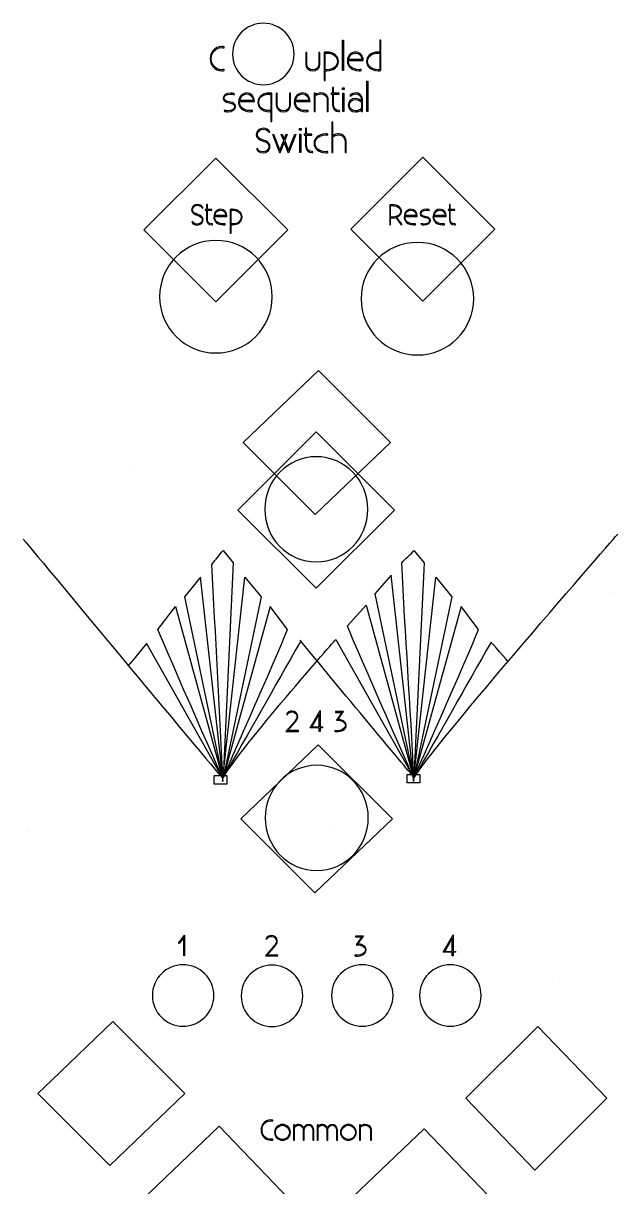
# Model space of a CAD drawing. Extents: x -275 to 84, y -910 to 400.
# Drawn here: x 54.2 to 83.7, y 342.2 to 400 of the extents above; entities that cross this region are included whole.
import ezdxf

# ---------------------------------------------------------------- set-up
doc = ezdxf.new("R2010")
doc.units = 0
doc.layers.add('R_U_00E9TEG_15', color=7, linetype='CONTINUOUS')

# ---------------------------------------------------------------- blocks, each defined once
blk = doc.blocks.new('BLOCK_5')
at = {"layer": 'R_U_00E9TEG_15', "color": 7}
for points in [[(70.107, 399.123), (70.107, 397.613), (70.057, 397.613), (70.057, 399.123), (70.107, 399.123)], [(70.061, 396.766), (70.145, 396.766), (70.145, 396.681), (70.061, 396.681), (70.061, 396.766)], [(71.309, 397.092), (71.309, 395.582), (71.259, 395.582), (71.259, 397.092), (71.309, 397.092)], [(70.128, 396.488), (70.128, 395.582), (70.078, 395.582), (70.078, 396.488), (70.128, 396.488)], [(67.071, 394.466), (67.171, 394.208), (67.27, 394.466), (67.318, 394.449), (67.198, 394.138), (67.383, 393.657), (67.696, 394.466), (67.744, 394.449), (67.383, 393.518), (67.171, 394.069), (66.958, 393.518), (66.598, 394.449), (66.645, 394.466), (66.958, 393.657), (67.144, 394.138), (67.023, 394.449), (67.071, 394.466)], [(67.931, 394.735), (68.015, 394.735), (68.015, 394.651), (67.931, 394.651), (67.931, 394.735)], [(67.999, 394.458), (67.999, 393.552), (67.948, 393.552), (67.948, 394.458), (67.999, 394.458)]]:
    blk.add_lwpolyline(points, dxfattribs=at)
for points, knots in [([(71.958, 399.123), (71.958, 399.123), (71.958, 397.613), (71.958, 397.613), (71.914, 397.61), (71.865, 397.608), (71.827, 397.608), (71.445, 397.608), (71.255, 397.838), (71.255, 398.069), (71.255, 398.303), (71.445, 398.533), (71.829, 398.533), (71.855, 398.533), (71.878, 398.531), (71.907, 398.529), (71.907, 398.529), (71.907, 399.123), (71.907, 399.123), (71.907, 399.123), (71.958, 399.123), (71.958, 399.123)], [0, 0, 0, 0, 1, 1, 1, 2, 2, 2, 3, 3, 3, 4, 4, 4, 5, 5, 5, 6, 6, 6, 7, 7, 7, 7]), ([(64.199, 397.613), (64.162, 397.61), (64.109, 397.608), (64.074, 397.608), (63.692, 397.608), (63.501, 397.906), (63.501, 398.205), (63.501, 398.506), (63.692, 398.803), (64.076, 398.803), (64.111, 398.803), (64.162, 398.801), (64.199, 398.798), (64.199, 398.798), (64.196, 398.747), (64.196, 398.747), (64.159, 398.751), (64.108, 398.752), (64.076, 398.752), (63.726, 398.752), (63.552, 398.479), (63.552, 398.205), (63.552, 397.931), (63.726, 397.659), (64.074, 397.659), (64.106, 397.659), (64.159, 397.66), (64.196, 397.664), (64.196, 397.664), (64.199, 397.613), (64.199, 397.613)], [0, 0, 0, 0, 1, 1, 1, 2, 2, 2, 3, 3, 3, 4, 4, 4, 5, 5, 5, 6, 6, 6, 7, 7, 7, 8, 8, 8, 9, 9, 9, 10, 10, 10, 10]), ([(68.286, 398.519), (68.286, 398.519), (68.286, 397.939), (68.286, 397.939), (68.286, 397.765), (68.423, 397.647), (68.589, 397.647), (68.754, 397.647), (68.891, 397.765), (68.891, 397.939), (68.891, 397.939), (68.891, 398.519), (68.891, 398.519), (68.891, 398.519), (68.942, 398.519), (68.942, 398.519), (68.942, 398.519), (68.942, 397.939), (68.942, 397.939), (68.942, 397.735), (68.782, 397.596), (68.589, 397.596), (68.396, 397.596), (68.236, 397.735), (68.236, 397.939), (68.236, 397.939), (68.236, 398.519), (68.236, 398.519), (68.236, 398.519), (68.286, 398.519), (68.286, 398.519)], [0, 0, 0, 0, 1, 1, 1, 2, 2, 2, 3, 3, 3, 4, 4, 4, 5, 5, 5, 6, 6, 6, 7, 7, 7, 8, 8, 8, 9, 9, 9, 10, 10, 10, 10]), ([(69.156, 397.118), (69.156, 397.118), (69.156, 398.526), (69.156, 398.526), (69.2, 398.529), (69.249, 398.531), (69.286, 398.531), (69.668, 398.531), (69.859, 398.301), (69.859, 398.069), (69.859, 397.836), (69.668, 397.606), (69.285, 397.606), (69.259, 397.606), (69.236, 397.608), (69.207, 397.61), (69.207, 397.61), (69.207, 397.118), (69.207, 397.118), (69.207, 397.118), (69.156, 397.118), (69.156, 397.118)], [0, 0, 0, 0, 1, 1, 1, 2, 2, 2, 3, 3, 3, 4, 4, 4, 5, 5, 5, 6, 6, 6, 7, 7, 7, 7]), ([(69.207, 398.479), (69.207, 398.479), (69.207, 397.66), (69.207, 397.66), (69.234, 397.659), (69.261, 397.657), (69.285, 397.657), (69.635, 397.657), (69.809, 397.863), (69.809, 398.069), (69.809, 398.276), (69.635, 398.48), (69.286, 398.48), (69.263, 398.48), (69.236, 398.48), (69.207, 398.479)], [0, 0, 0, 0, 1, 1, 1, 2, 2, 2, 3, 3, 3, 4, 4, 4, 5, 5, 5, 5]), ([(70.983, 397.613), (70.946, 397.61), (70.909, 397.606), (70.875, 397.606), (70.5, 397.606), (70.304, 397.834), (70.304, 398.069), (70.304, 398.421), (70.552, 398.536), (70.706, 398.536), (70.946, 398.536), (71.084, 398.35), (71.084, 398.11), (71.084, 398.11), (70.356, 398.11), (70.356, 398.11), (70.354, 398.096), (70.354, 398.083), (70.354, 398.069), (70.354, 397.868), (70.523, 397.659), (70.88, 397.659), (70.912, 397.659), (70.947, 397.66), (70.983, 397.664), (70.983, 397.664), (70.983, 397.613), (70.983, 397.613)], [0, 0, 0, 0, 1, 1, 1, 2, 2, 2, 3, 3, 3, 4, 4, 4, 5, 5, 5, 6, 6, 6, 7, 7, 7, 8, 8, 8, 9, 9, 9, 9]), ([(70.361, 398.161), (70.361, 398.161), (71.03, 398.161), (71.03, 398.161), (71.03, 398.303), (70.919, 398.485), (70.706, 398.485), (70.56, 398.485), (70.396, 398.381), (70.361, 398.161)], [0, 0, 0, 0, 1, 1, 1, 2, 2, 2, 3, 3, 3, 3]), ([(71.907, 397.66), (71.907, 397.66), (71.907, 398.479), (71.907, 398.479), (71.88, 398.48), (71.853, 398.482), (71.829, 398.482), (71.479, 398.482), (71.305, 398.276), (71.305, 398.069), (71.305, 397.863), (71.479, 397.659), (71.827, 397.659), (71.851, 397.659), (71.878, 397.659), (71.907, 397.66)], [0, 0, 0, 0, 1, 1, 1, 2, 2, 2, 3, 3, 3, 4, 4, 4, 5, 5, 5, 5]), ([(69.888, 396.438), (69.888, 396.438), (69.621, 396.438), (69.621, 396.438), (69.621, 396.438), (69.621, 395.9), (69.621, 395.9), (69.621, 395.716), (69.734, 395.631), (69.879, 395.631), (69.889, 395.631), (69.903, 395.631), (69.918, 395.633), (69.918, 395.633), (69.925, 395.582), (69.925, 395.582), (69.91, 395.581), (69.893, 395.581), (69.879, 395.581), (69.707, 395.581), (69.57, 395.682), (69.57, 395.9), (69.57, 395.9), (69.57, 396.438), (69.57, 396.438), (69.57, 396.438), (69.494, 396.438), (69.494, 396.438), (69.494, 396.438), (69.494, 396.488), (69.494, 396.488), (69.494, 396.488), (69.57, 396.488), (69.57, 396.488), (69.57, 396.488), (69.57, 396.782), (69.57, 396.782), (69.57, 396.782), (69.621, 396.782), (69.621, 396.782), (69.621, 396.782), (69.621, 396.488), (69.621, 396.488), (69.621, 396.488), (69.888, 396.488), (69.888, 396.488), (69.888, 396.488), (69.888, 396.438), (69.888, 396.438)], [0, 0, 0, 0, 1, 1, 1, 2, 2, 2, 3, 3, 3, 4, 4, 4, 5, 5, 5, 6, 6, 6, 7, 7, 7, 8, 8, 8, 9, 9, 9, 10, 10, 10, 11, 11, 11, 12, 12, 12, 13, 13, 13, 14, 14, 14, 15, 15, 15, 16, 16, 16, 16]), ([(64.211, 395.653), (64.255, 395.636), (64.329, 395.621), (64.376, 395.621), (64.577, 395.621), (64.706, 395.714), (64.706, 395.833), (64.706, 395.92), (64.613, 395.981), (64.446, 396.01), (64.251, 396.042), (64.141, 396.123), (64.141, 396.238), (64.141, 396.384), (64.29, 396.5), (64.522, 396.5), (64.576, 396.5), (64.659, 396.485), (64.708, 396.465), (64.708, 396.465), (64.687, 396.417), (64.687, 396.417), (64.643, 396.434), (64.569, 396.45), (64.522, 396.45), (64.321, 396.45), (64.192, 396.357), (64.192, 396.238), (64.192, 396.15), (64.285, 396.09), (64.452, 396.061), (64.647, 396.029), (64.757, 395.948), (64.757, 395.833), (64.757, 395.687), (64.608, 395.571), (64.376, 395.571), (64.322, 395.571), (64.239, 395.586), (64.19, 395.606), (64.19, 395.606), (64.211, 395.653), (64.211, 395.653)], [0, 0, 0, 0, 1, 1, 1, 2, 2, 2, 3, 3, 3, 4, 4, 4, 5, 5, 5, 6, 6, 6, 7, 7, 7, 8, 8, 8, 9, 9, 9, 10, 10, 10, 11, 11, 11, 12, 12, 12, 13, 13, 13, 14, 14, 14, 14]), ([(65.589, 395.582), (65.552, 395.579), (65.515, 395.576), (65.481, 395.576), (65.106, 395.576), (64.91, 395.804), (64.91, 396.039), (64.91, 396.39), (65.158, 396.505), (65.312, 396.505), (65.552, 396.505), (65.691, 396.319), (65.691, 396.079), (65.691, 396.079), (64.962, 396.079), (64.962, 396.079), (64.96, 396.066), (64.96, 396.052), (64.96, 396.039), (64.96, 395.838), (65.129, 395.628), (65.486, 395.628), (65.518, 395.628), (65.554, 395.63), (65.589, 395.633), (65.589, 395.633), (65.589, 395.582), (65.589, 395.582)], [0, 0, 0, 0, 1, 1, 1, 2, 2, 2, 3, 3, 3, 4, 4, 4, 5, 5, 5, 6, 6, 6, 7, 7, 7, 8, 8, 8, 9, 9, 9, 9]), ([(64.967, 396.13), (64.967, 396.13), (65.636, 396.13), (65.636, 396.13), (65.636, 396.272), (65.525, 396.455), (65.312, 396.455), (65.167, 396.455), (65.003, 396.35), (64.967, 396.13)], [0, 0, 0, 0, 1, 1, 1, 2, 2, 2, 3, 3, 3, 3]), ([(66.513, 395.087), (66.513, 395.087), (66.513, 395.579), (66.513, 395.579), (66.484, 395.577), (66.461, 395.576), (66.435, 395.576), (66.052, 395.576), (65.861, 395.805), (65.861, 396.039), (65.861, 396.27), (66.052, 396.5), (66.434, 396.5), (66.471, 396.5), (66.52, 396.498), (66.564, 396.495), (66.564, 396.495), (66.564, 395.087), (66.564, 395.087), (66.564, 395.087), (66.513, 395.087), (66.513, 395.087)], [0, 0, 0, 0, 1, 1, 1, 2, 2, 2, 3, 3, 3, 4, 4, 4, 5, 5, 5, 6, 6, 6, 7, 7, 7, 7]), ([(65.911, 396.039), (65.911, 395.833), (66.086, 395.626), (66.435, 395.626), (66.459, 395.626), (66.486, 395.628), (66.513, 395.63), (66.513, 395.63), (66.513, 396.448), (66.513, 396.448), (66.484, 396.45), (66.457, 396.45), (66.434, 396.45), (66.086, 396.45), (65.911, 396.245), (65.911, 396.039)], [0, 0, 0, 0, 1, 1, 1, 2, 2, 2, 3, 3, 3, 4, 4, 4, 5, 5, 5, 5]), ([(66.828, 396.488), (66.828, 396.488), (66.828, 395.909), (66.828, 395.909), (66.828, 395.735), (66.965, 395.616), (67.131, 395.616), (67.297, 395.616), (67.434, 395.735), (67.434, 395.909), (67.434, 395.909), (67.434, 396.488), (67.434, 396.488), (67.434, 396.488), (67.484, 396.488), (67.484, 396.488), (67.484, 396.488), (67.484, 395.909), (67.484, 395.909), (67.484, 395.704), (67.324, 395.566), (67.131, 395.566), (66.938, 395.566), (66.778, 395.704), (66.778, 395.909), (66.778, 395.909), (66.778, 396.488), (66.778, 396.488), (66.778, 396.488), (66.828, 396.488), (66.828, 396.488)], [0, 0, 0, 0, 1, 1, 1, 2, 2, 2, 3, 3, 3, 4, 4, 4, 5, 5, 5, 6, 6, 6, 7, 7, 7, 8, 8, 8, 9, 9, 9, 10, 10, 10, 10]), ([(68.351, 395.582), (68.313, 395.579), (68.276, 395.576), (68.243, 395.576), (67.867, 395.576), (67.671, 395.804), (67.671, 396.039), (67.671, 396.39), (67.92, 396.505), (68.074, 396.505), (68.313, 396.505), (68.452, 396.319), (68.452, 396.079), (68.452, 396.079), (67.724, 396.079), (67.724, 396.079), (67.722, 396.066), (67.722, 396.052), (67.722, 396.039), (67.722, 395.838), (67.891, 395.628), (68.248, 395.628), (68.28, 395.628), (68.315, 395.63), (68.351, 395.633), (68.351, 395.633), (68.351, 395.582), (68.351, 395.582)], [0, 0, 0, 0, 1, 1, 1, 2, 2, 2, 3, 3, 3, 4, 4, 4, 5, 5, 5, 6, 6, 6, 7, 7, 7, 8, 8, 8, 9, 9, 9, 9]), ([(67.729, 396.13), (67.729, 396.13), (68.398, 396.13), (68.398, 396.13), (68.398, 396.272), (68.286, 396.455), (68.074, 396.455), (67.928, 396.455), (67.764, 396.35), (67.729, 396.13)], [0, 0, 0, 0, 1, 1, 1, 2, 2, 2, 3, 3, 3, 3]), ([(68.7, 396.488), (68.7, 396.488), (68.7, 396.414), (68.7, 396.414), (68.779, 396.473), (68.886, 396.505), (68.986, 396.505), (69.136, 396.505), (69.28, 396.429), (69.336, 396.279), (69.346, 396.252), (69.356, 396.223), (69.356, 396.16), (69.356, 396.16), (69.356, 395.582), (69.356, 395.582), (69.356, 395.582), (69.305, 395.582), (69.305, 395.582), (69.305, 395.582), (69.305, 396.16), (69.305, 396.16), (69.305, 396.353), (69.138, 396.455), (68.986, 396.455), (68.883, 396.455), (68.773, 396.417), (68.7, 396.352), (68.7, 396.352), (68.7, 395.582), (68.7, 395.582), (68.7, 395.582), (68.649, 395.582), (68.649, 395.582), (68.649, 395.582), (68.649, 396.488), (68.649, 396.488), (68.649, 396.488), (68.7, 396.488), (68.7, 396.488)], [0, 0, 0, 0, 1, 1, 1, 2, 2, 2, 3, 3, 3, 4, 4, 4, 5, 5, 5, 6, 6, 6, 7, 7, 7, 8, 8, 8, 9, 9, 9, 10, 10, 10, 11, 11, 11, 12, 12, 12, 13, 13, 13, 13]), ([(70.429, 396.38), (70.512, 396.46), (70.614, 396.505), (70.74, 396.505), (70.871, 396.505), (71.045, 396.422), (71.045, 396.159), (71.045, 396.159), (71.045, 395.582), (71.045, 395.582), (71.045, 395.582), (70.994, 395.582), (70.994, 395.582), (70.994, 395.582), (70.994, 395.67), (70.994, 395.67), (70.913, 395.596), (70.805, 395.566), (70.698, 395.566), (70.509, 395.566), (70.34, 395.696), (70.34, 395.898), (70.34, 396.101), (70.507, 396.228), (70.698, 396.228), (70.823, 396.228), (70.923, 396.179), (70.994, 396.111), (70.994, 396.111), (70.994, 396.159), (70.994, 396.159), (70.994, 396.385), (70.85, 396.455), (70.74, 396.455), (70.625, 396.455), (70.536, 396.414), (70.467, 396.346), (70.467, 396.346), (70.429, 396.38), (70.429, 396.38)], [0, 0, 0, 0, 1, 1, 1, 2, 2, 2, 3, 3, 3, 4, 4, 4, 5, 5, 5, 6, 6, 6, 7, 7, 7, 8, 8, 8, 9, 9, 9, 10, 10, 10, 11, 11, 11, 12, 12, 12, 13, 13, 13, 13]), ([(70.994, 395.745), (70.994, 395.745), (70.994, 396.039), (70.994, 396.039), (70.92, 396.13), (70.817, 396.177), (70.698, 396.177), (70.534, 396.177), (70.391, 396.071), (70.391, 395.898), (70.391, 395.726), (70.536, 395.616), (70.698, 395.616), (70.808, 395.616), (70.92, 395.653), (70.994, 395.745)], [0, 0, 0, 0, 1, 1, 1, 2, 2, 2, 3, 3, 3, 4, 4, 4, 5, 5, 5, 5]), ([(69.581, 395.061), (69.581, 395.061), (69.581, 394.385), (69.581, 394.385), (69.66, 394.443), (69.764, 394.475), (69.863, 394.475), (70.012, 394.475), (70.156, 394.404), (70.213, 394.248), (70.228, 394.209), (70.235, 394.172), (70.235, 394.13), (70.235, 394.13), (70.235, 393.552), (70.235, 393.552), (70.235, 393.552), (70.184, 393.552), (70.184, 393.552), (70.184, 393.552), (70.184, 394.127), (70.184, 394.127), (70.184, 394.165), (70.179, 394.194), (70.166, 394.23), (70.117, 394.363), (69.992, 394.424), (69.862, 394.424), (69.758, 394.424), (69.655, 394.387), (69.581, 394.321), (69.581, 394.321), (69.581, 393.552), (69.581, 393.552), (69.581, 393.552), (69.53, 393.552), (69.53, 393.552), (69.53, 393.552), (69.53, 395.061), (69.53, 395.061), (69.53, 395.061), (69.581, 395.061), (69.581, 395.061)], [0, 0, 0, 0, 1, 1, 1, 2, 2, 2, 3, 3, 3, 4, 4, 4, 5, 5, 5, 6, 6, 6, 7, 7, 7, 8, 8, 8, 9, 9, 9, 10, 10, 10, 11, 11, 11, 12, 12, 12, 13, 13, 13, 14, 14, 14, 14]), ([(65.838, 393.751), (65.888, 393.636), (65.997, 393.582), (66.118, 393.582), (66.289, 393.582), (66.419, 393.696), (66.419, 393.856), (66.419, 393.998), (66.254, 394.072), (66.118, 394.12), (65.966, 394.172), (65.784, 394.257), (65.784, 394.431), (65.784, 394.622), (65.938, 394.755), (66.135, 394.755), (66.277, 394.755), (66.406, 394.691), (66.463, 394.556), (66.463, 394.556), (66.416, 394.536), (66.416, 394.536), (66.365, 394.651), (66.257, 394.705), (66.135, 394.705), (65.965, 394.705), (65.834, 394.591), (65.834, 394.431), (65.834, 394.289), (66, 394.214), (66.135, 394.167), (66.287, 394.115), (66.47, 394.03), (66.47, 393.856), (66.47, 393.665), (66.316, 393.532), (66.118, 393.532), (65.975, 393.532), (65.848, 393.596), (65.79, 393.731), (65.79, 393.731), (65.838, 393.751), (65.838, 393.751)], [0, 0, 0, 0, 1, 1, 1, 2, 2, 2, 3, 3, 3, 4, 4, 4, 5, 5, 5, 6, 6, 6, 7, 7, 7, 8, 8, 8, 9, 9, 9, 10, 10, 10, 11, 11, 11, 12, 12, 12, 13, 13, 13, 14, 14, 14, 14]), ([(68.547, 394.407), (68.547, 394.407), (68.28, 394.407), (68.28, 394.407), (68.28, 394.407), (68.28, 393.87), (68.28, 393.87), (68.28, 393.685), (68.393, 393.601), (68.538, 393.601), (68.548, 393.601), (68.562, 393.601), (68.577, 393.603), (68.577, 393.603), (68.584, 393.552), (68.584, 393.552), (68.569, 393.55), (68.552, 393.55), (68.538, 393.55), (68.366, 393.55), (68.229, 393.652), (68.229, 393.87), (68.229, 393.87), (68.229, 394.407), (68.229, 394.407), (68.229, 394.407), (68.153, 394.407), (68.153, 394.407), (68.153, 394.407), (68.153, 394.458), (68.153, 394.458), (68.153, 394.458), (68.229, 394.458), (68.229, 394.458), (68.229, 394.458), (68.229, 394.752), (68.229, 394.752), (68.229, 394.752), (68.28, 394.752), (68.28, 394.752), (68.28, 394.752), (68.28, 394.458), (68.28, 394.458), (68.28, 394.458), (68.547, 394.458), (68.547, 394.458), (68.547, 394.458), (68.547, 394.407), (68.547, 394.407)], [0, 0, 0, 0, 1, 1, 1, 2, 2, 2, 3, 3, 3, 4, 4, 4, 5, 5, 5, 6, 6, 6, 7, 7, 7, 8, 8, 8, 9, 9, 9, 10, 10, 10, 11, 11, 11, 12, 12, 12, 13, 13, 13, 14, 14, 14, 15, 15, 15, 16, 16, 16, 16]), ([(69.333, 393.545), (69.296, 393.542), (69.26, 393.54), (69.225, 393.54), (68.843, 393.54), (68.652, 393.772), (68.652, 394.005), (68.652, 394.238), (68.843, 394.471), (69.225, 394.471), (69.26, 394.471), (69.296, 394.47), (69.333, 394.466), (69.333, 394.466), (69.33, 394.416), (69.33, 394.416), (69.293, 394.419), (69.257, 394.421), (69.225, 394.421), (68.877, 394.421), (68.703, 394.211), (68.703, 394.005), (68.703, 393.799), (68.877, 393.591), (69.225, 393.591), (69.257, 393.591), (69.293, 393.593), (69.33, 393.596), (69.33, 393.596), (69.333, 393.545), (69.333, 393.545)], [0, 0, 0, 0, 1, 1, 1, 2, 2, 2, 3, 3, 3, 4, 4, 4, 5, 5, 5, 6, 6, 6, 7, 7, 7, 8, 8, 8, 9, 9, 9, 10, 10, 10, 10])]:
    blk.add_open_spline(points, degree=3, knots=knots, dxfattribs=at)
blk = doc.blocks.new('BLOCK_6')
at = {"layer": 'R_U_00E9TEG_15', "color": 7}
for points, knots in [([(62.621, 390.134), (62.664, 390.038), (62.754, 389.993), (62.855, 389.993), (62.998, 389.993), (63.106, 390.088), (63.106, 390.222), (63.106, 390.34), (62.968, 390.402), (62.855, 390.442), (62.728, 390.486), (62.576, 390.556), (62.576, 390.701), (62.576, 390.861), (62.704, 390.972), (62.869, 390.972), (62.988, 390.972), (63.095, 390.918), (63.143, 390.806), (63.143, 390.806), (63.103, 390.789), (63.103, 390.789), (63.061, 390.885), (62.971, 390.93), (62.869, 390.93), (62.727, 390.93), (62.618, 390.835), (62.618, 390.701), (62.618, 390.583), (62.757, 390.521), (62.869, 390.481), (62.996, 390.437), (63.149, 390.367), (63.149, 390.222), (63.149, 390.062), (63.02, 389.951), (62.855, 389.951), (62.736, 389.951), (62.63, 390.005), (62.582, 390.117), (62.582, 390.117), (62.621, 390.134), (62.621, 390.134)], [0, 0, 0, 0, 1, 1, 1, 2, 2, 2, 3, 3, 3, 4, 4, 4, 5, 5, 5, 6, 6, 6, 7, 7, 7, 8, 8, 8, 9, 9, 9, 10, 10, 10, 11, 11, 11, 12, 12, 12, 13, 13, 13, 14, 14, 14, 14]), ([(63.584, 390.682), (63.584, 390.682), (63.361, 390.682), (63.361, 390.682), (63.361, 390.682), (63.361, 390.233), (63.361, 390.233), (63.361, 390.079), (63.455, 390.009), (63.577, 390.009), (63.585, 390.009), (63.596, 390.009), (63.609, 390.01), (63.609, 390.01), (63.615, 389.968), (63.615, 389.968), (63.602, 389.967), (63.588, 389.967), (63.577, 389.967), (63.433, 389.967), (63.318, 390.051), (63.318, 390.233), (63.318, 390.233), (63.318, 390.682), (63.318, 390.682), (63.318, 390.682), (63.255, 390.682), (63.255, 390.682), (63.255, 390.682), (63.255, 390.724), (63.255, 390.724), (63.255, 390.724), (63.318, 390.724), (63.318, 390.724), (63.318, 390.724), (63.318, 390.969), (63.318, 390.969), (63.318, 390.969), (63.361, 390.969), (63.361, 390.969), (63.361, 390.969), (63.361, 390.724), (63.361, 390.724), (63.361, 390.724), (63.584, 390.724), (63.584, 390.724), (63.584, 390.724), (63.584, 390.682), (63.584, 390.682)], [0, 0, 0, 0, 1, 1, 1, 2, 2, 2, 3, 3, 3, 4, 4, 4, 5, 5, 5, 6, 6, 6, 7, 7, 7, 8, 8, 8, 9, 9, 9, 10, 10, 10, 11, 11, 11, 12, 12, 12, 13, 13, 13, 14, 14, 14, 15, 15, 15, 16, 16, 16, 16]), ([(64.245, 389.968), (64.214, 389.965), (64.182, 389.962), (64.154, 389.962), (63.841, 389.962), (63.678, 390.153), (63.678, 390.349), (63.678, 390.642), (63.885, 390.738), (64.013, 390.738), (64.214, 390.738), (64.329, 390.583), (64.329, 390.383), (64.329, 390.383), (63.721, 390.383), (63.721, 390.383), (63.72, 390.371), (63.72, 390.36), (63.72, 390.349), (63.72, 390.181), (63.861, 390.006), (64.159, 390.006), (64.185, 390.006), (64.215, 390.007), (64.245, 390.01), (64.245, 390.01), (64.245, 389.968), (64.245, 389.968)], [0, 0, 0, 0, 1, 1, 1, 2, 2, 2, 3, 3, 3, 4, 4, 4, 5, 5, 5, 6, 6, 6, 7, 7, 7, 8, 8, 8, 9, 9, 9, 9]), ([(63.726, 390.425), (63.726, 390.425), (64.284, 390.425), (64.284, 390.425), (64.284, 390.543), (64.191, 390.696), (64.013, 390.696), (63.892, 390.696), (63.755, 390.608), (63.726, 390.425)], [0, 0, 0, 0, 1, 1, 1, 2, 2, 2, 3, 3, 3, 3]), ([(64.492, 389.555), (64.492, 389.555), (64.492, 390.729), (64.492, 390.729), (64.529, 390.732), (64.57, 390.734), (64.601, 390.734), (64.919, 390.734), (65.079, 390.542), (65.079, 390.349), (65.079, 390.154), (64.919, 389.962), (64.599, 389.962), (64.578, 389.962), (64.558, 389.964), (64.534, 389.965), (64.534, 389.965), (64.534, 389.555), (64.534, 389.555), (64.534, 389.555), (64.492, 389.555), (64.492, 389.555)], [0, 0, 0, 0, 1, 1, 1, 2, 2, 2, 3, 3, 3, 4, 4, 4, 5, 5, 5, 6, 6, 6, 7, 7, 7, 7]), ([(64.534, 390.69), (64.534, 390.69), (64.534, 390.007), (64.534, 390.007), (64.557, 390.006), (64.579, 390.005), (64.599, 390.005), (64.891, 390.005), (65.036, 390.177), (65.036, 390.349), (65.036, 390.521), (64.891, 390.691), (64.601, 390.691), (64.581, 390.691), (64.558, 390.691), (64.534, 390.69)], [0, 0, 0, 0, 1, 1, 1, 2, 2, 2, 3, 3, 3, 4, 4, 4, 5, 5, 5, 5])]:
    blk.add_open_spline(points, degree=3, knots=knots, dxfattribs=at)
blk = doc.blocks.new('BLOCK_7')
at = {"layer": 'R_U_00E9TEG_15', "color": 7}
for points, knots in [([(72.402, 389.968), (72.402, 389.968), (72.402, 390.955), (72.402, 390.955), (72.439, 390.958), (72.479, 390.959), (72.511, 390.959), (72.829, 390.959), (72.989, 390.793), (72.989, 390.629), (72.989, 390.509), (72.905, 390.391), (72.74, 390.335), (72.74, 390.335), (73.01, 389.981), (73.01, 389.981), (73.01, 389.981), (72.976, 389.955), (72.976, 389.955), (72.976, 389.955), (72.697, 390.322), (72.697, 390.322), (72.643, 390.308), (72.58, 390.301), (72.511, 390.301), (72.489, 390.301), (72.468, 390.302), (72.444, 390.304), (72.444, 390.304), (72.444, 389.968), (72.444, 389.968), (72.444, 389.968), (72.402, 389.968), (72.402, 389.968)], [0, 0, 0, 0, 1, 1, 1, 2, 2, 2, 3, 3, 3, 4, 4, 4, 5, 5, 5, 6, 6, 6, 7, 7, 7, 8, 8, 8, 9, 9, 9, 10, 10, 10, 11, 11, 11, 11]), ([(72.444, 390.916), (72.444, 390.916), (72.444, 390.346), (72.444, 390.346), (72.467, 390.344), (72.491, 390.343), (72.511, 390.343), (72.801, 390.343), (72.946, 390.486), (72.946, 390.629), (72.946, 390.773), (72.801, 390.917), (72.511, 390.917), (72.491, 390.917), (72.468, 390.917), (72.444, 390.916)], [0, 0, 0, 0, 1, 1, 1, 2, 2, 2, 3, 3, 3, 4, 4, 4, 5, 5, 5, 5]), ([(75.625, 390.682), (75.625, 390.682), (75.402, 390.682), (75.402, 390.682), (75.402, 390.682), (75.402, 390.233), (75.402, 390.233), (75.402, 390.079), (75.497, 390.009), (75.618, 390.009), (75.627, 390.009), (75.638, 390.009), (75.651, 390.01), (75.651, 390.01), (75.656, 389.968), (75.656, 389.968), (75.644, 389.967), (75.629, 389.967), (75.618, 389.967), (75.474, 389.967), (75.36, 390.051), (75.36, 390.233), (75.36, 390.233), (75.36, 390.682), (75.36, 390.682), (75.36, 390.682), (75.297, 390.682), (75.297, 390.682), (75.297, 390.682), (75.297, 390.724), (75.297, 390.724), (75.297, 390.724), (75.36, 390.724), (75.36, 390.724), (75.36, 390.724), (75.36, 390.969), (75.36, 390.969), (75.36, 390.969), (75.402, 390.969), (75.402, 390.969), (75.402, 390.969), (75.402, 390.724), (75.402, 390.724), (75.402, 390.724), (75.625, 390.724), (75.625, 390.724), (75.625, 390.724), (75.625, 390.682), (75.625, 390.682)], [0, 0, 0, 0, 1, 1, 1, 2, 2, 2, 3, 3, 3, 4, 4, 4, 5, 5, 5, 6, 6, 6, 7, 7, 7, 8, 8, 8, 9, 9, 9, 10, 10, 10, 11, 11, 11, 12, 12, 12, 13, 13, 13, 14, 14, 14, 15, 15, 15, 16, 16, 16, 16]), ([(73.682, 389.968), (73.651, 389.965), (73.62, 389.962), (73.592, 389.962), (73.278, 389.962), (73.115, 390.153), (73.115, 390.349), (73.115, 390.642), (73.322, 390.738), (73.45, 390.738), (73.651, 390.738), (73.766, 390.583), (73.766, 390.383), (73.766, 390.383), (73.158, 390.383), (73.158, 390.383), (73.157, 390.371), (73.157, 390.36), (73.157, 390.349), (73.157, 390.181), (73.298, 390.006), (73.596, 390.006), (73.623, 390.006), (73.652, 390.007), (73.682, 390.01), (73.682, 390.01), (73.682, 389.968), (73.682, 389.968)], [0, 0, 0, 0, 1, 1, 1, 2, 2, 2, 3, 3, 3, 4, 4, 4, 5, 5, 5, 6, 6, 6, 7, 7, 7, 8, 8, 8, 9, 9, 9, 9]), ([(73.163, 390.425), (73.163, 390.425), (73.721, 390.425), (73.721, 390.425), (73.721, 390.543), (73.628, 390.696), (73.45, 390.696), (73.329, 390.696), (73.192, 390.608), (73.163, 390.425)], [0, 0, 0, 0, 1, 1, 1, 2, 2, 2, 3, 3, 3, 3]), ([(73.964, 390.027), (74.001, 390.013), (74.063, 390), (74.102, 390), (74.27, 390), (74.378, 390.078), (74.378, 390.177), (74.378, 390.25), (74.3, 390.301), (74.16, 390.325), (73.998, 390.352), (73.906, 390.419), (73.906, 390.515), (73.906, 390.636), (74.031, 390.734), (74.224, 390.734), (74.269, 390.734), (74.338, 390.721), (74.379, 390.704), (74.379, 390.704), (74.362, 390.665), (74.362, 390.665), (74.325, 390.679), (74.263, 390.691), (74.224, 390.691), (74.056, 390.691), (73.949, 390.614), (73.949, 390.515), (73.949, 390.442), (74.026, 390.391), (74.166, 390.367), (74.328, 390.34), (74.42, 390.272), (74.42, 390.177), (74.42, 390.055), (74.296, 389.958), (74.102, 389.958), (74.057, 389.958), (73.988, 389.971), (73.947, 389.988), (73.947, 389.988), (73.964, 390.027), (73.964, 390.027)], [0, 0, 0, 0, 1, 1, 1, 2, 2, 2, 3, 3, 3, 4, 4, 4, 5, 5, 5, 6, 6, 6, 7, 7, 7, 8, 8, 8, 9, 9, 9, 10, 10, 10, 11, 11, 11, 12, 12, 12, 13, 13, 13, 14, 14, 14, 14]), ([(75.113, 389.968), (75.082, 389.965), (75.051, 389.962), (75.023, 389.962), (74.709, 389.962), (74.546, 390.153), (74.546, 390.349), (74.546, 390.642), (74.753, 390.738), (74.882, 390.738), (75.082, 390.738), (75.197, 390.583), (75.197, 390.383), (75.197, 390.383), (74.59, 390.383), (74.59, 390.383), (74.588, 390.371), (74.588, 390.36), (74.588, 390.349), (74.588, 390.181), (74.729, 390.006), (75.027, 390.006), (75.054, 390.006), (75.083, 390.007), (75.113, 390.01), (75.113, 390.01), (75.113, 389.968), (75.113, 389.968)], [0, 0, 0, 0, 1, 1, 1, 2, 2, 2, 3, 3, 3, 4, 4, 4, 5, 5, 5, 6, 6, 6, 7, 7, 7, 8, 8, 8, 9, 9, 9, 9]), ([(74.594, 390.425), (74.594, 390.425), (75.152, 390.425), (75.152, 390.425), (75.152, 390.543), (75.059, 390.696), (74.882, 390.696), (74.76, 390.696), (74.624, 390.608), (74.594, 390.425)], [0, 0, 0, 0, 1, 1, 1, 2, 2, 2, 3, 3, 3, 3])]:
    blk.add_open_spline(points, degree=3, knots=knots, dxfattribs=at)
blk = doc.blocks.new('BLOCK_8')
at = {"layer": 'R_U_00E9TEG_15', "color": 7}
for points in [[(69.07, 365.009), (68.951, 365.009), (68.951, 364.827), (68.909, 364.827), (68.909, 365.009), (68.46, 365.009), (68.951, 365.867), (68.951, 365.052), (69.07, 365.052), (69.07, 365.009)], [(68.909, 365.052), (68.909, 365.707), (68.534, 365.052), (68.909, 365.052)]]:
    blk.add_lwpolyline(points, dxfattribs=at)
for points, knots in [([(67.87, 364.827), (67.87, 364.827), (67.252, 364.827), (67.252, 364.827), (67.252, 364.827), (67.657, 365.294), (67.657, 365.294), (67.721, 365.369), (67.801, 365.461), (67.801, 365.564), (67.801, 365.714), (67.669, 365.793), (67.548, 365.793), (67.447, 365.793), (67.362, 365.747), (67.314, 365.652), (67.314, 365.652), (67.276, 365.669), (67.276, 365.669), (67.332, 365.782), (67.431, 365.836), (67.548, 365.836), (67.692, 365.836), (67.843, 365.744), (67.843, 365.571), (67.843, 365.445), (67.76, 365.348), (67.683, 365.26), (67.683, 365.26), (67.342, 364.87), (67.342, 364.87), (67.342, 364.87), (67.87, 364.87), (67.87, 364.87), (67.87, 364.87), (67.87, 364.827), (67.87, 364.827)], [0, 0, 0, 0, 1, 1, 1, 2, 2, 2, 3, 3, 3, 4, 4, 4, 5, 5, 5, 6, 6, 6, 7, 7, 7, 8, 8, 8, 9, 9, 9, 10, 10, 10, 11, 11, 11, 12, 12, 12, 12]), ([(69.685, 364.868), (69.719, 364.863), (69.745, 364.861), (69.781, 364.861), (70.012, 364.861), (70.202, 364.965), (70.202, 365.125), (70.202, 365.221), (70.12, 365.311), (70.001, 365.352), (69.919, 365.38), (69.83, 365.384), (69.754, 365.384), (69.754, 365.384), (70.029, 365.772), (70.029, 365.772), (70.029, 365.772), (69.713, 365.772), (69.713, 365.772), (69.713, 365.772), (69.713, 365.815), (69.713, 365.815), (69.713, 365.815), (70.111, 365.815), (70.111, 365.815), (70.111, 365.815), (69.834, 365.424), (69.834, 365.424), (69.893, 365.421), (69.955, 365.413), (70.015, 365.393), (70.135, 365.352), (70.245, 365.248), (70.245, 365.125), (70.245, 364.909), (69.987, 364.819), (69.781, 364.819), (69.747, 364.819), (69.712, 364.82), (69.678, 364.826), (69.678, 364.826), (69.685, 364.868), (69.685, 364.868)], [0, 0, 0, 0, 1, 1, 1, 2, 2, 2, 3, 3, 3, 4, 4, 4, 5, 5, 5, 6, 6, 6, 7, 7, 7, 8, 8, 8, 9, 9, 9, 10, 10, 10, 11, 11, 11, 12, 12, 12, 13, 13, 13, 14, 14, 14, 14])]:
    blk.add_open_spline(points, degree=3, knots=knots, dxfattribs=at)
blk = doc.blocks.new('BLOCK_9')
at = {"layer": 'R_U_00E9TEG_15', "color": 7}
for points in [[(62.19, 353.687), (62.19, 354.599), (61.953, 354.301), (61.92, 354.326), (62.233, 354.72), (62.233, 353.687), (62.19, 353.687)], [(75.662, 353.869), (75.543, 353.869), (75.543, 353.687), (75.501, 353.687), (75.501, 353.869), (75.053, 353.869), (75.543, 354.727), (75.543, 353.912), (75.662, 353.912), (75.662, 353.869)], [(75.501, 353.912), (75.501, 354.568), (75.126, 353.912), (75.501, 353.912)]]:
    blk.add_lwpolyline(points, dxfattribs=at)
for points, knots in [([(66.853, 353.687), (66.853, 353.687), (66.236, 353.687), (66.236, 353.687), (66.236, 353.687), (66.641, 354.154), (66.641, 354.154), (66.705, 354.229), (66.784, 354.321), (66.784, 354.424), (66.784, 354.575), (66.653, 354.653), (66.532, 354.653), (66.43, 354.653), (66.346, 354.607), (66.298, 354.513), (66.298, 354.513), (66.26, 354.529), (66.26, 354.529), (66.316, 354.642), (66.415, 354.696), (66.532, 354.696), (66.676, 354.696), (66.827, 354.604), (66.827, 354.431), (66.827, 354.305), (66.743, 354.208), (66.667, 354.121), (66.667, 354.121), (66.326, 353.73), (66.326, 353.73), (66.326, 353.73), (66.853, 353.73), (66.853, 353.73), (66.853, 353.73), (66.853, 353.687), (66.853, 353.687)], [0, 0, 0, 0, 1, 1, 1, 2, 2, 2, 3, 3, 3, 4, 4, 4, 5, 5, 5, 6, 6, 6, 7, 7, 7, 8, 8, 8, 9, 9, 9, 10, 10, 10, 11, 11, 11, 12, 12, 12, 12]), ([(70.674, 353.728), (70.708, 353.723), (70.735, 353.721), (70.77, 353.721), (71.002, 353.721), (71.192, 353.826), (71.192, 353.985), (71.192, 354.081), (71.11, 354.171), (70.99, 354.212), (70.909, 354.24), (70.82, 354.245), (70.744, 354.245), (70.744, 354.245), (71.019, 354.632), (71.019, 354.632), (71.019, 354.632), (70.703, 354.632), (70.703, 354.632), (70.703, 354.632), (70.703, 354.675), (70.703, 354.675), (70.703, 354.675), (71.1, 354.675), (71.1, 354.675), (71.1, 354.675), (70.824, 354.284), (70.824, 354.284), (70.883, 354.281), (70.945, 354.273), (71.004, 354.253), (71.124, 354.212), (71.234, 354.108), (71.234, 353.985), (71.234, 353.769), (70.976, 353.679), (70.77, 353.679), (70.737, 353.679), (70.701, 353.68), (70.668, 353.686), (70.668, 353.686), (70.674, 353.728), (70.674, 353.728)], [0, 0, 0, 0, 1, 1, 1, 2, 2, 2, 3, 3, 3, 4, 4, 4, 5, 5, 5, 6, 6, 6, 7, 7, 7, 8, 8, 8, 9, 9, 9, 10, 10, 10, 11, 11, 11, 12, 12, 12, 13, 13, 13, 14, 14, 14, 14])]:
    blk.add_open_spline(points, degree=3, knots=knots, dxfattribs=at)
blk = doc.blocks.new('BLOCK_10')
at = {"layer": 'R_U_00E9TEG_15', "color": 7}
for points, knots in [([(66.61, 344.556), (66.579, 344.553), (66.535, 344.552), (66.505, 344.552), (66.186, 344.552), (66.027, 344.8), (66.027, 345.05), (66.027, 345.301), (66.186, 345.549), (66.507, 345.549), (66.536, 345.549), (66.579, 345.548), (66.61, 345.545), (66.61, 345.545), (66.607, 345.503), (66.607, 345.503), (66.576, 345.505), (66.533, 345.507), (66.507, 345.507), (66.215, 345.507), (66.069, 345.278), (66.069, 345.05), (66.069, 344.821), (66.215, 344.594), (66.505, 344.594), (66.532, 344.594), (66.576, 344.596), (66.607, 344.599), (66.607, 344.599), (66.61, 344.556), (66.61, 344.556)], [0, 0, 0, 0, 1, 1, 1, 2, 2, 2, 3, 3, 3, 4, 4, 4, 5, 5, 5, 6, 6, 6, 7, 7, 7, 8, 8, 8, 9, 9, 9, 10, 10, 10, 10]), ([(67.083, 345.326), (67.298, 345.326), (67.475, 345.15), (67.475, 344.934), (67.475, 344.718), (67.298, 344.542), (67.083, 344.542), (66.867, 344.542), (66.691, 344.718), (66.691, 344.934), (66.691, 345.15), (66.867, 345.326), (67.083, 345.326)], [0, 0, 0, 0, 1, 1, 1, 2, 2, 2, 3, 3, 3, 4, 4, 4, 4]), ([(67.083, 344.584), (67.276, 344.584), (67.432, 344.741), (67.432, 344.934), (67.432, 345.127), (67.276, 345.284), (67.083, 345.284), (66.889, 345.284), (66.733, 345.127), (66.733, 344.934), (66.733, 344.741), (66.889, 344.584), (67.083, 344.584)], [0, 0, 0, 0, 1, 1, 1, 2, 2, 2, 3, 3, 3, 4, 4, 4, 4]), ([(67.679, 345.312), (67.679, 345.312), (67.679, 345.25), (67.679, 345.25), (67.737, 345.298), (67.808, 345.326), (67.895, 345.326), (68.011, 345.326), (68.1, 345.263), (68.135, 345.154), (68.17, 345.263), (68.256, 345.326), (68.372, 345.326), (68.519, 345.326), (68.633, 345.218), (68.633, 345.037), (68.633, 345.037), (68.633, 344.556), (68.633, 344.556), (68.633, 344.556), (68.59, 344.556), (68.59, 344.556), (68.59, 344.556), (68.59, 345.037), (68.59, 345.037), (68.59, 345.092), (68.558, 345.284), (68.372, 345.284), (68.217, 345.284), (68.156, 345.144), (68.156, 345.041), (68.156, 345.041), (68.156, 344.556), (68.156, 344.556), (68.156, 344.556), (68.114, 344.556), (68.114, 344.556), (68.114, 344.556), (68.114, 345.041), (68.114, 345.041), (68.114, 345.144), (68.05, 345.284), (67.895, 345.284), (67.809, 345.284), (67.734, 345.249), (67.679, 345.197), (67.679, 345.197), (67.679, 344.556), (67.679, 344.556), (67.679, 344.556), (67.637, 344.556), (67.637, 344.556), (67.637, 344.556), (67.637, 345.312), (67.637, 345.312), (67.637, 345.312), (67.679, 345.312), (67.679, 345.312)], [0, 0, 0, 0, 1, 1, 1, 2, 2, 2, 3, 3, 3, 4, 4, 4, 5, 5, 5, 6, 6, 6, 7, 7, 7, 8, 8, 8, 9, 9, 9, 10, 10, 10, 11, 11, 11, 12, 12, 12, 13, 13, 13, 14, 14, 14, 15, 15, 15, 16, 16, 16, 17, 17, 17, 18, 18, 18, 19, 19, 19, 19]), ([(68.851, 345.312), (68.851, 345.312), (68.851, 345.25), (68.851, 345.25), (68.909, 345.298), (68.98, 345.326), (69.067, 345.326), (69.183, 345.326), (69.272, 345.263), (69.307, 345.154), (69.342, 345.263), (69.428, 345.326), (69.544, 345.326), (69.691, 345.326), (69.805, 345.218), (69.805, 345.037), (69.805, 345.037), (69.805, 344.556), (69.805, 344.556), (69.805, 344.556), (69.762, 344.556), (69.762, 344.556), (69.762, 344.556), (69.762, 345.037), (69.762, 345.037), (69.762, 345.092), (69.73, 345.284), (69.544, 345.284), (69.389, 345.284), (69.328, 345.144), (69.328, 345.041), (69.328, 345.041), (69.328, 344.556), (69.328, 344.556), (69.328, 344.556), (69.286, 344.556), (69.286, 344.556), (69.286, 344.556), (69.286, 345.041), (69.286, 345.041), (69.286, 345.144), (69.222, 345.284), (69.067, 345.284), (68.981, 345.284), (68.906, 345.249), (68.851, 345.197), (68.851, 345.197), (68.851, 344.556), (68.851, 344.556), (68.851, 344.556), (68.809, 344.556), (68.809, 344.556), (68.809, 344.556), (68.809, 345.312), (68.809, 345.312), (68.809, 345.312), (68.851, 345.312), (68.851, 345.312)], [0, 0, 0, 0, 1, 1, 1, 2, 2, 2, 3, 3, 3, 4, 4, 4, 5, 5, 5, 6, 6, 6, 7, 7, 7, 8, 8, 8, 9, 9, 9, 10, 10, 10, 11, 11, 11, 12, 12, 12, 13, 13, 13, 14, 14, 14, 15, 15, 15, 16, 16, 16, 17, 17, 17, 18, 18, 18, 19, 19, 19, 19]), ([(70.351, 345.326), (70.566, 345.326), (70.743, 345.15), (70.743, 344.934), (70.743, 344.718), (70.566, 344.542), (70.351, 344.542), (70.135, 344.542), (69.959, 344.718), (69.959, 344.934), (69.959, 345.15), (70.135, 345.326), (70.351, 345.326)], [0, 0, 0, 0, 1, 1, 1, 2, 2, 2, 3, 3, 3, 4, 4, 4, 4]), ([(70.351, 344.584), (70.544, 344.584), (70.7, 344.741), (70.7, 344.934), (70.7, 345.127), (70.544, 345.284), (70.351, 345.284), (70.157, 345.284), (70.001, 345.127), (70.001, 344.934), (70.001, 344.741), (70.157, 344.584), (70.351, 344.584)], [0, 0, 0, 0, 1, 1, 1, 2, 2, 2, 3, 3, 3, 4, 4, 4, 4]), ([(70.948, 345.312), (70.948, 345.312), (70.948, 345.25), (70.948, 345.25), (71.014, 345.3), (71.103, 345.326), (71.186, 345.326), (71.311, 345.326), (71.431, 345.263), (71.478, 345.137), (71.486, 345.115), (71.495, 345.091), (71.495, 345.039), (71.495, 345.039), (71.495, 344.556), (71.495, 344.556), (71.495, 344.556), (71.452, 344.556), (71.452, 344.556), (71.452, 344.556), (71.452, 345.039), (71.452, 345.039), (71.452, 345.199), (71.313, 345.284), (71.186, 345.284), (71.1, 345.284), (71.008, 345.253), (70.948, 345.198), (70.948, 345.198), (70.948, 344.556), (70.948, 344.556), (70.948, 344.556), (70.905, 344.556), (70.905, 344.556), (70.905, 344.556), (70.905, 345.312), (70.905, 345.312), (70.905, 345.312), (70.948, 345.312), (70.948, 345.312)], [0, 0, 0, 0, 1, 1, 1, 2, 2, 2, 3, 3, 3, 4, 4, 4, 5, 5, 5, 6, 6, 6, 7, 7, 7, 8, 8, 8, 9, 9, 9, 10, 10, 10, 11, 11, 11, 12, 12, 12, 13, 13, 13, 13])]:
    blk.add_open_spline(points, degree=3, knots=knots, dxfattribs=at)
blk = doc.blocks.new('BLOCK_14')
at = {"layer": 'R_U_00E9TEG_15', "color": 7}
for points in [[(63.784, 386.138), (60.215, 389.708), (63.784, 393.277), (67.354, 389.708), (63.784, 386.138)], [(74.043, 386.174), (70.474, 389.743), (74.043, 393.312), (77.613, 389.743), (74.043, 386.174)], [(68.71, 375.591), (65.14, 379.161), (68.868, 382.73), (72.438, 379.161), (68.71, 375.591)], [(68.754, 371.935), (64.875, 375.813), (68.754, 379.692), (72.633, 375.813), (68.754, 371.935)], [(68.694, 356.817), (65.021, 360.49), (68.857, 364.163), (72.531, 360.49), (68.694, 356.817)], [(54.455, 359.863), (54.455, 359.863)], [(69.409, 360.075), (69.409, 360.075)], [(80.803, 352.439), (80.803, 352.439)], [(58.52, 343.295), (54.951, 346.864), (55.644, 347.528), (58.679, 350.434), (62.248, 346.864), (58.52, 343.295)], [(79.59, 343.054), (76.179, 346.624), (79.749, 350.193), (83.16, 346.624), (79.59, 343.054)], [(63.788, 337.929), (60.134, 341.582), (63.95, 345.236), (67.441, 341.582), (63.788, 337.929)], [(73.944, 337.659), (70.216, 341.387), (74.11, 345.115), (77.672, 341.387), (73.944, 337.659)], [(63.762, 324.842), (60.104, 328.5), (63.925, 332.158), (67.42, 328.5), (63.762, 324.842)], [(73.767, 325.118), (70.146, 328.739), (73.928, 332.36), (77.388, 328.739), (73.767, 325.118)], [(78.602, 321.575), (78.602, 321.575)], [(63.775, 312.531), (60.154, 316.152), (63.775, 319.773), (67.557, 316.152), (63.775, 312.531)], [(73.774, 312.261), (70.013, 316.023), (73.941, 319.784), (77.536, 316.023), (73.774, 312.261)], [(55.289, 311.256), (55.289, 311.256)], [(60.688, 308.775), (60.688, 308.775)], [(63.772, 299.54), (59.866, 303.445), (63.946, 307.351), (67.678, 303.445), (63.772, 299.54)], [(73.777, 299.824), (70.119, 303.482), (73.939, 307.14), (77.435, 303.482), (73.777, 299.824)], [(63.527, 286.94), (59.78, 290.687), (63.694, 294.434), (67.441, 290.687), (63.527, 286.94)], [(73.884, 286.996), (70.137, 290.743), (74.05, 294.49), (77.631, 290.743), (73.884, 286.996)], [(63.527, 282.11), (59.78, 285.857), (63.694, 289.604), (67.441, 285.857), (63.527, 282.11)], [(73.884, 282.167), (70.137, 285.914), (74.05, 289.661), (77.631, 285.914), (73.884, 282.167)]]:
    blk.add_lwpolyline(points, dxfattribs=at)
blk = doc.blocks.new('BLOCK_20')
at = {"layer": 'R_U_00E9TEG_15', "color": 7}
for points in [[(64.128, 362.363), (64.136, 362.363), (63.022, 372.473), (62.227, 371.501), (64.111, 362.521), (64.111, 362.521)], [(64.142, 362.363), (64.111, 362.363), (65.225, 372.473), (66.019, 371.501), (64.136, 362.521), (64.136, 362.521)]]:
    blk.add_lwpolyline(points, dxfattribs=at)
for points, knots in [([(54.232, 374.371), (54.792, 373.695), (57.155, 370.843), (59.43, 368.106), (61.839, 365.208), (64.149, 362.44), (64.111, 362.521), (64.111, 362.521), (60.356, 369.175), (60.356, 369.175), (60.356, 369.175), (60.344, 369.196), (60.344, 369.196), (59.495, 368.144), (59.469, 368.12), (59.469, 368.12)], [0, 0, 0, 0, 1, 1, 1, 2, 2, 2, 3, 3, 3, 4, 4, 4, 5, 5, 5, 5]), ([(64.136, 373.806), (63.951, 373.574), (63.767, 373.342), (63.582, 373.109), (63.767, 369.58), (63.951, 366.051), (64.136, 362.521), (64.136, 362.521), (64.641, 373.187), (64.641, 373.187), (64.641, 373.187), (64.136, 373.806), (64.136, 373.806)], [0, 0, 0, 0, 1, 1, 1, 2, 2, 2, 3, 3, 3, 4, 4, 4, 4]), ([(60.911, 369.89), (60.882, 369.854), (64.111, 362.521), (64.111, 362.521), (64.111, 362.521), (61.775, 371.024), (61.775, 371.024), (61.775, 371.024), (60.911, 369.89), (60.911, 369.89)], [0, 0, 0, 0, 1, 1, 1, 2, 2, 2, 3, 3, 3, 3]), ([(67.336, 369.89), (67.365, 369.854), (64.136, 362.521), (64.136, 362.521), (64.136, 362.521), (66.472, 371.024), (66.472, 371.024), (66.472, 371.024), (67.336, 369.89), (67.336, 369.89)], [0, 0, 0, 0, 1, 1, 1, 2, 2, 2, 3, 3, 3, 3]), ([(67.955, 369.255), (66.682, 367.011), (65.409, 364.766), (64.136, 362.521), (65.027, 364.056), (69.722, 369.386), (69.722, 369.386)], [0, 0, 0, 0, 1, 1, 1, 2, 2, 2, 2])]:
    blk.add_open_spline(points, degree=3, knots=knots, dxfattribs=at)
blk = doc.blocks.new('BLOCK_19')
at = {"layer": 'R_U_00E9TEG_15', "color": 7}
blk.add_lwpolyline([(74.022, 371.706), (74.022, 371.706)], dxfattribs=at)
at = {"layer": 'R_U_00E9TEG_15'}
blk.add_blockref('BLOCK_20', (0, 0), dxfattribs=at)
blk = doc.blocks.new('BLOCK_22')
at = {"layer": 'R_U_00E9TEG_15', "color": 7}
for points in [[(73.596, 362.363), (73.603, 362.363), (72.477, 372.588), (71.664, 371.646), (73.579, 362.521), (73.579, 362.521)], [(73.61, 362.363), (73.579, 362.363), (74.693, 372.473), (75.487, 371.501), (73.603, 362.521), (73.603, 362.521)]]:
    blk.add_lwpolyline(points, dxfattribs=at)
for points, knots in [([(78.289, 368.287), (78.277, 368.305), (77.423, 369.255), (77.423, 369.255), (76.15, 367.011), (74.876, 364.766), (73.603, 362.521), (74.495, 364.056), (83.705, 374.618), (83.705, 374.618)], [0, 0, 0, 0, 1, 1, 1, 2, 2, 2, 3, 3, 3, 3]), ([(73.603, 373.806), (73.419, 373.574), (73.178, 373.418), (72.994, 373.186), (73.178, 369.656), (73.419, 366.051), (73.603, 362.521), (73.603, 362.521), (74.109, 373.187), (74.109, 373.187), (74.109, 373.187), (73.603, 373.806), (73.603, 373.806)], [0, 0, 0, 0, 1, 1, 1, 2, 2, 2, 3, 3, 3, 4, 4, 4, 4]), ([(70.304, 370.062), (70.275, 370.026), (73.579, 362.521), (73.579, 362.521), (73.579, 362.521), (71.226, 371.085), (71.226, 371.085), (71.226, 371.085), (70.304, 370.062), (70.304, 370.062)], [0, 0, 0, 0, 1, 1, 1, 2, 2, 2, 3, 3, 3, 3]), ([(76.803, 369.89), (76.833, 369.854), (73.603, 362.521), (73.603, 362.521), (73.603, 362.521), (75.939, 371.024), (75.939, 371.024), (75.939, 371.024), (76.803, 369.89), (76.803, 369.89)], [0, 0, 0, 0, 1, 1, 1, 2, 2, 2, 3, 3, 3, 3]), ([(69.722, 369.386), (69.722, 369.386), (73.49, 362.712), (73.49, 362.712), (73.562, 362.553), (69.106, 367.959), (67.955, 369.351)], [0, 0, 0, 0, 1, 1, 1, 2, 2, 2, 2])]:
    blk.add_open_spline(points, degree=3, knots=knots, dxfattribs=at)
blk = doc.blocks.new('BLOCK_21')
at = {"layer": 'R_U_00E9TEG_15', "color": 7}
blk.add_lwpolyline([(83.49, 371.706), (83.49, 371.706)], dxfattribs=at)
at = {"layer": 'R_U_00E9TEG_15'}
blk.add_blockref('BLOCK_22', (0, 0), dxfattribs=at)
blk = doc.blocks.new('BLOCK_2')
at = {"layer": 'R_U_00E9TEG_15', "color": 7}
for points in [[(59.507, 377.884), (59.507, 377.884)], [(64.323, 362.212), (63.692, 362.212), (63.692, 362.638), (64.323, 362.638), (64.323, 362.212)], [(73.892, 362.279), (73.259, 362.279), (73.259, 362.685), (73.892, 362.685), (73.892, 362.279)], [(55.577, 347.433), (55.577, 347.433)]]:
    blk.add_lwpolyline(points, dxfattribs=at)
for points in [[(67.659, 398.437), (67.659, 397.594), (66.976, 396.912), (66.134, 396.912), (65.291, 396.912), (64.609, 397.594), (64.609, 398.437), (64.609, 399.279), (65.291, 399.962), (66.134, 399.962), (66.976, 399.962), (67.659, 399.279), (67.659, 398.437)], [(66.574, 386.396), (66.574, 384.854), (65.324, 383.604), (63.782, 383.604), (62.24, 383.604), (60.989, 384.854), (60.989, 386.396), (60.989, 387.938), (62.24, 389.188), (63.782, 389.188), (65.324, 389.188), (66.574, 387.938), (66.574, 386.396)], [(76.567, 386.296), (76.567, 384.754), (75.317, 383.504), (73.775, 383.504), (72.233, 383.504), (70.983, 384.754), (70.983, 386.296), (70.983, 387.838), (72.233, 389.089), (73.775, 389.089), (75.317, 389.089), (76.567, 387.838), (76.567, 386.296)], [(71.318, 375.847), (71.318, 374.406), (70.174, 373.238), (68.762, 373.238), (67.35, 373.238), (66.205, 374.406), (66.205, 375.847), (66.205, 377.289), (67.35, 378.457), (68.762, 378.457), (70.174, 378.457), (71.318, 377.289), (71.318, 375.847)], [(71.338, 360.536), (71.338, 359.095), (70.194, 357.927), (68.782, 357.927), (67.37, 357.927), (66.225, 359.095), (66.225, 360.536), (66.225, 361.977), (67.37, 363.146), (68.782, 363.146), (70.194, 363.146), (71.338, 361.977), (71.338, 360.536)], [(63.681, 351.726), (63.681, 350.884), (62.998, 350.201), (62.156, 350.201), (61.314, 350.201), (60.631, 350.884), (60.631, 351.726), (60.631, 352.568), (61.314, 353.251), (62.156, 353.251), (62.998, 353.251), (63.681, 352.568), (63.681, 351.726)], [(68.088, 351.709), (68.088, 350.866), (67.405, 350.183), (66.563, 350.183), (65.72, 350.183), (65.038, 350.866), (65.038, 351.709), (65.038, 352.551), (65.72, 353.234), (66.563, 353.234), (67.405, 353.234), (68.088, 352.551), (68.088, 351.709)], [(72.565, 351.726), (72.565, 350.884), (71.882, 350.201), (71.04, 350.201), (70.198, 350.201), (69.515, 350.884), (69.515, 351.726), (69.515, 352.568), (70.198, 353.251), (71.04, 353.251), (71.882, 353.251), (72.565, 352.568), (72.565, 351.726)], [(76.933, 351.726), (76.933, 350.884), (76.25, 350.201), (75.408, 350.201), (74.566, 350.201), (73.883, 350.884), (73.883, 351.726), (73.883, 352.568), (74.566, 353.251), (75.408, 353.251), (76.25, 353.251), (76.933, 352.568), (76.933, 351.726)]]:
    blk.add_open_spline(points, degree=3, knots=[0, 0, 0, 0, 1, 1, 1, 2, 2, 2, 3, 3, 3, 4, 4, 4, 4], dxfattribs=at)
at = {"layer": 'R_U_00E9TEG_15'}
for name in ['BLOCK_5', 'BLOCK_14', 'BLOCK_6', 'BLOCK_7', 'BLOCK_19', 'BLOCK_21', 'BLOCK_8', 'BLOCK_9', 'BLOCK_10']:
    blk.add_blockref(name, (0, 0), dxfattribs=at)

msp = doc.modelspace()

# ---------------------------------------------------------------- block references
at = {"layer": 'R_U_00E9TEG_15'}
msp.add_blockref('BLOCK_2', (0, 0), dxfattribs=at)

doc.saveas('drawing.dxf')
